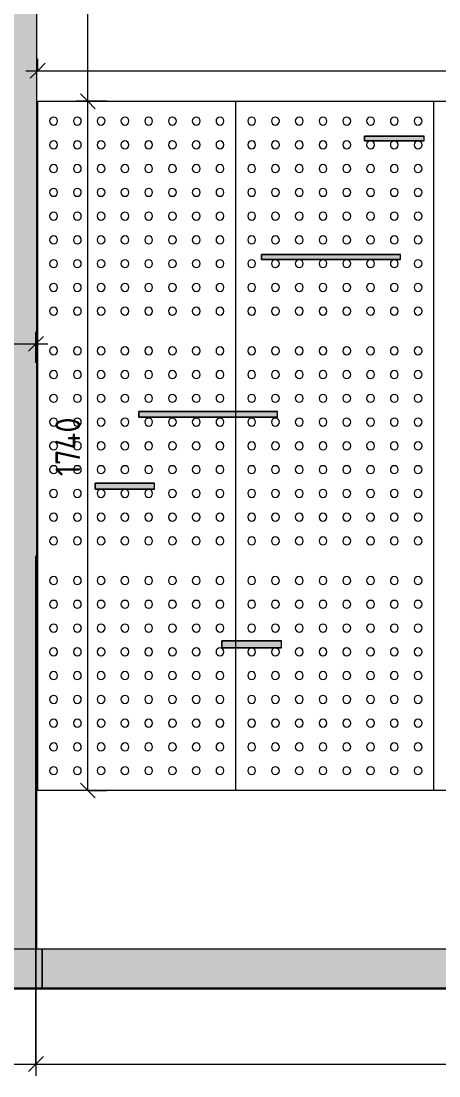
# Model space of a CAD drawing. Header units: millimetres. Extents: x 855 to 84199, y -1987 to 21700.
# Drawn here: x 44687 to 45741, y -221 to 2442 of the extents above; entities that cross this region are included whole.
import ezdxf

# ---------------------------------------------------------------- set-up
doc = ezdxf.new("R2010")
doc.units = ezdxf.units.MM
for name, color, linetype, lineweight in [('A-ANNO-DIMS', 7, 'Continuous', 9), ('A-ANNO-DIMS-25', 7, 'Continuous', 9), ('A-FLOR', 7, 'Continuous', 9), ('A-GENM', 7, 'Continuous', 9), ('A-WALL-PATT', 7, 'Continuous', 9), ('I-WALL', 7, 'Continuous', 9)]:
    doc.layers.add(name, color=color, linetype=linetype, lineweight=lineweight)
for name, color, linetype, lineweight, true_color in [('A-FLOR-FNSH-2', 7, 'Continuous', 30, 0x3c3c3c), ('I-FURN-7', 7, 'Continuous', 9, 0xc0c0c0), ('I-FURN-8', 7, 'Continuous', 9, 0xacacac)]:
    doc.layers.add(name, color=color, linetype=linetype, lineweight=lineweight, true_color=true_color)
doc.layers.add('I-FURN-3', color=7, linetype='Continuous', lineweight=9, true_color=0x7f7f7f, transparency=0.7)
doc.styles.add('ISOCPEUR_2', font='isocpeur.ttf', dxfattribs={"width": 0.9, "height": 62.5})
doc.dimstyles.new('ISO-2_5_0_9К_БОЛЬШОЙ_1', dxfattribs={"dimscale": 304.8, "dimtxt": 62.248823, "dimasz": 0.123031, "dimexe": 0.098425, "dimexo": 0.246063, "dimgap": 0, "dimtad": 1, "dimdec": 0, "dimrnd": 10, "dimzin": 0, "dimdsep": 46, "dimtxsty": 'ISOCPEUR_2', "dimblk1": 'OBLIQUE', "dimblk2": 'OBLIQUE', "dimsah": 1, "dimcen": 0.09, "dimdle": 0.098425, "dimazin": 0, "dimtfac": 1, "dimtdec": 4, "dimtix": 1, "dimtmove": 0, "dimatfit": 3, "dimfxl": 1, "dimtvp": 1, "dimtolj": 1, "dimtzin": 0, "dimarcsym": 2})
doc.dimstyles.new('ISO-2_5_0_9К_БОЛЬШОЙ_3', dxfattribs={"dimscale": 304.8, "dimtxt": 62.248823, "dimasz": 0.123031, "dimexe": 0.098425, "dimexo": 0.246063, "dimgap": 0, "dimtad": 1, "dimdec": 0, "dimrnd": 10, "dimzin": 0, "dimdsep": 46, "dimtxsty": 'ISOCPEUR_2', "dimblk1": 'OBLIQUE', "dimblk2": 'OBLIQUE', "dimsah": 1, "dimcen": 0.09, "dimdle": 0.098425, "dimazin": 0, "dimtfac": 1, "dimtdec": 4, "dimtix": 1, "dimtmove": 2, "dimatfit": 3, "dimfxl": 1, "dimtvp": 1, "dimtolj": 1, "dimtzin": 0, "dimarcsym": 2})

# ---------------------------------------------------------------- blocks, each defined once
blk = doc.blocks.new('Плинтус - Плинтус керамогранит бежевый-32865434-Развертка 1_60-2')
at = {"layer": 'A-GENM'}
blk.add_hatch(color=256, dxfattribs=at).paths.add_polyline_path([(17766, 0), (17766, 100), (16175, 100), (16175, 0), (17750, 0)])
for p, q in [((16175, 100), (17766, 100)), ((16175, 0), (16175, 100)), ((17766, 0), (17766, 100))]:
    blk.add_line(p, q, dxfattribs=at)
blk = doc.blocks.new('Плинтус - Плинтус керамогранит бежевый-32865435-Развертка 1_60-2')
at = {"layer": 'A-GENM'}
blk.add_hatch(color=256, dxfattribs=at).paths.add_polyline_path([(20739, 0), (20739, 100), (17766, 100), (17766, 0), (20734, 0)])
blk.add_line((17766, 100), (20734, 100), dxfattribs=at)
blk = doc.blocks.new('Плинтус - Плинтус керамогранит бежевый-32865436-Развертка 1_60-2')
at = {"layer": 'A-GENM'}
blk.add_line((17766, 100), (17766, 0), dxfattribs=at)
blk = doc.blocks.new('Бизиборд лего - бизиборд 1_21б-32328682-Развертка 1_60-2')
at = {"layer": 'I-FURN-3'}
h = blk.add_hatch(color=256, dxfattribs=at)
h.paths.add_polyline_path([(18277.5, 860.2), (18369.5, 860.2), (18369.5, 877.8), (18254.5, 877.8), (18254.5, 860.2), (18274.9, 860.2)])
h.paths.add_polyline_path([(18278.3, 1442.2), (18359.5, 1442.2), (18359.5, 1456.7), (18254.5, 1456.7), (18254.5, 1442.2)])
h.paths.add_polyline_path([(18595.6, 1840.3), (18669.9, 1840.3), (18669.9, 1852.8), (18319.5, 1852.8), (18319.5, 1840.3), (18594.5, 1840.3)])
h.paths.add_polyline_path([(18647.4, 2140), (18729.5, 2140), (18729.5, 2152.2), (18579.5, 2152.2), (18579.5, 2140), (18644.5, 2140)])
h = blk.add_hatch(color=256, dxfattribs=at)
h.paths.add_polyline_path([(18221.7, 860.2), (18254.5, 860.2), (18254.5, 877.8), (18219.5, 877.8), (18219.6, 860.2), (18221.6, 860.2)])
h.paths.add_polyline_path([(17984.9, 1260.4), (18049.5, 1260.4), (18049.5, 1275.9), (17899.5, 1275.9), (17899.5, 1260.4), (17981.6, 1260.4)])
h.paths.add_polyline_path([(18034.4, 1442.2), (18254.5, 1442.2), (18254.5, 1456.7), (18009.5, 1456.7), (18009.5, 1442.2), (18031.9, 1442.2)])
at = {"layer": 'I-FURN-7'}
for p, q in [((17754.5, 2240), (18254.5, 2240)), ((17754.5, 500), (17754.5, 2240)), ((18254.5, 1456.7), (18254.5, 2240)), ((18254.5, 2240), (18754.5, 2240)), ((18254.5, 1456.7), (18254.5, 2240)), ((18754.5, 500), (18754.5, 2240)), ((18754.5, 2240), (19254.5, 2240)), ((18754.5, 500), (18754.5, 2240)), ((18579.5, 2152.2), (18729.5, 2152.2)), ((18579.5, 2140), (18579.5, 2152.2)), ((18729.5, 2140), (18579.5, 2140)), ((18729.5, 2140), (18729.5, 2152.2)), ((18319.5, 1852.8), (18669.9, 1852.8)), ((18319.5, 1840.3), (18319.5, 1852.8)), ((18669.9, 1840.3), (18319.5, 1840.3)), ((18669.9, 1840.3), (18669.9, 1852.8)), ((18009.5, 1456.7), (18359.5, 1456.7)), ((18009.5, 1442.2), (18009.5, 1456.7)), ((18359.5, 1442.2), (18009.5, 1442.2)), ((18254.5, 877.8), (18254.5, 1442.2)), ((18254.5, 877.8), (18254.5, 1442.2)), ((18359.5, 1442.2), (18359.5, 1456.7)), ((17899.5, 1275.9), (18049.5, 1275.9)), ((17899.5, 1260.4), (17899.5, 1275.9)), ((18049.5, 1260.4), (17899.5, 1260.4)), ((18049.5, 1260.4), (18049.5, 1275.9)), ((18219.5, 877.8), (18369.5, 877.8)), ((18219.5, 860.2), (18219.5, 877.8)), ((18369.5, 860.2), (18219.5, 860.2)), ((18254.5, 500), (18254.5, 860.2)), ((18254.5, 500), (18254.5, 860.2)), ((18369.5, 860.2), (18369.5, 877.8)), ((18254.5, 500), (17754.5, 500)), ((18754.5, 500), (18254.5, 500)), ((19254.5, 500), (18754.5, 500))]:
    blk.add_line(p, q, dxfattribs=at)
for centre, start, end in [((17794.5, 2190), 0, 180), ((17794.5, 2190), 180, 0), ((17854.5, 2190), 0, 180), ((17854.5, 2190), 180, 0), ((17914.5, 2190), 0, 180), ((17914.5, 2190), 180, 0), ((17974.5, 2190), 0, 180), ((17974.5, 2190), 180, 0), ((18034.5, 2190), 0, 180), ((18034.5, 2190), 180, 0), ((18094.5, 2190), 0, 180), ((18094.5, 2190), 180, 0), ((18154.5, 2190), 0, 180), ((18154.5, 2190), 180, 0), ((18214.5, 2190), 0, 180), ((18214.5, 2190), 180, 0), ((18294.5, 2190), 0, 180), ((18294.5, 2190), 180, 0), ((18354.5, 2190), 0, 180), ((18354.5, 2190), 180, 0), ((18414.5, 2190), 0, 180), ((18414.5, 2190), 180, 0), ((18474.5, 2190), 0, 180), ((18474.5, 2190), 180, 0), ((18534.5, 2190), 0, 180), ((18534.5, 2190), 180, 0), ((18594.5, 2190), 0, 180), ((18594.5, 2190), 180, 0), ((18654.5, 2190), 0, 180), ((18654.5, 2190), 180, 0), ((18714.5, 2190), 0, 180), ((18714.5, 2190), 180, 0), ((17794.5, 2130), 0, 180), ((17854.5, 2130), 0, 180), ((17914.5, 2130), 0, 180), ((17974.5, 2130), 0, 180), ((18034.5, 2130), 0, 180), ((18094.5, 2130), 0, 180), ((18154.5, 2130), 0, 180), ((18214.5, 2130), 0, 180), ((18294.5, 2130), 0, 180), ((18354.5, 2130), 0, 180), ((18414.5, 2130), 0, 180), ((18474.5, 2130), 0, 180), ((18534.5, 2130), 0, 180), ((18594.5, 2130), 0, 180), ((18654.5, 2130), 0, 180), ((18714.5, 2130), 0, 180), ((17794.5, 2130), 180, 0), ((17854.5, 2130), 180, 0), ((17914.5, 2130), 180, 0), ((17974.5, 2130), 180, 0), ((18034.5, 2130), 180, 0), ((18094.5, 2130), 180, 0), ((18154.5, 2130), 180, 0), ((18214.5, 2130), 180, 0), ((18294.5, 2130), 180, 0), ((18354.5, 2130), 180, 0), ((18414.5, 2130), 180, 0), ((18474.5, 2130), 180, 0), ((18534.5, 2130), 180, 0), ((18594.5, 2130), 180, 0), ((18654.5, 2130), 180, 0), ((18714.5, 2130), 180, 0), ((17794.5, 2070), 0, 180), ((17854.5, 2070), 0, 180), ((17914.5, 2070), 0, 180), ((17974.5, 2070), 0, 180), ((18034.5, 2070), 0, 180), ((18094.5, 2070), 0, 180), ((18154.5, 2070), 0, 180), ((18214.5, 2070), 0, 180), ((18294.5, 2070), 0, 180), ((18354.5, 2070), 0, 180), ((18414.5, 2070), 0, 180), ((18474.5, 2070), 0, 180), ((18534.5, 2070), 0, 180), ((18594.5, 2070), 0, 180), ((18654.5, 2070), 0, 180), ((18714.5, 2070), 0, 180), ((17794.5, 2070), 180, 0), ((17854.5, 2070), 180, 0), ((17914.5, 2070), 180, 0), ((17974.5, 2070), 180, 0), ((18034.5, 2070), 180, 0), ((18094.5, 2070), 180, 0), ((18154.5, 2070), 180, 0), ((18214.5, 2070), 180, 0), ((18294.5, 2070), 180, 0), ((18354.5, 2070), 180, 0), ((18414.5, 2070), 180, 0), ((18474.5, 2070), 180, 0), ((18534.5, 2070), 180, 0), ((18594.5, 2070), 180, 0), ((18654.5, 2070), 180, 0), ((18714.5, 2070), 180, 0), ((17794.5, 2010), 0, 180), ((17794.5, 2010), 180, 0), ((17854.5, 2010), 0, 180), ((17854.5, 2010), 180, 0), ((17914.5, 2010), 0, 180), ((17914.5, 2010), 180, 0), ((17974.5, 2010), 0, 180), ((17974.5, 2010), 180, 0), ((18034.5, 2010), 0, 180), ((18034.5, 2010), 180, 0), ((18094.5, 2010), 0, 180), ((18094.5, 2010), 180, 0), ((18154.5, 2010), 0, 180), ((18154.5, 2010), 180, 0), ((18214.5, 2010), 0, 180), ((18214.5, 2010), 180, 0), ((18294.5, 2010), 0, 180), ((18294.5, 2010), 180, 0), ((18354.5, 2010), 0, 180), ((18354.5, 2010), 180, 0), ((18414.5, 2010), 0, 180), ((18414.5, 2010), 180, 0), ((18474.5, 2010), 0, 180), ((18474.5, 2010), 180, 0), ((18534.5, 2010), 0, 180), ((18534.5, 2010), 180, 0), ((18594.5, 2010), 0, 180), ((18594.5, 2010), 180, 0), ((18654.5, 2010), 0, 180), ((18654.5, 2010), 180, 0), ((18714.5, 2010), 0, 180), ((18714.5, 2010), 180, 0), ((17794.5, 1950), 0, 180), ((17794.5, 1950), 180, 0), ((17854.5, 1950), 0, 180), ((17854.5, 1950), 180, 0), ((17914.5, 1950), 0, 180), ((17914.5, 1950), 180, 0), ((17974.5, 1950), 0, 180), ((17974.5, 1950), 180, 0), ((18034.5, 1950), 0, 180), ((18034.5, 1950), 180, 0), ((18094.5, 1950), 0, 180), ((18094.5, 1950), 180, 0), ((18154.5, 1950), 0, 180), ((18154.5, 1950), 180, 0), ((18214.5, 1950), 0, 180), ((18214.5, 1950), 180, 0), ((18294.5, 1950), 0, 180), ((18294.5, 1950), 180, 0), ((18354.5, 1950), 0, 180), ((18354.5, 1950), 180, 0), ((18414.5, 1950), 0, 180), ((18414.5, 1950), 180, 0), ((18474.5, 1950), 0, 180), ((18474.5, 1950), 180, 0), ((18534.5, 1950), 0, 180), ((18534.5, 1950), 180, 0), ((18594.5, 1950), 0, 180), ((18594.5, 1950), 180, 0), ((18654.5, 1950), 0, 180), ((18654.5, 1950), 180, 0), ((18714.5, 1950), 0, 180), ((18714.5, 1950), 180, 0), ((17794.5, 1890), 0, 180), ((17854.5, 1890), 0, 180), ((17914.5, 1890), 0, 180), ((17974.5, 1890), 0, 180), ((18034.5, 1890), 0, 180), ((18094.5, 1890), 0, 180), ((18154.5, 1890), 0, 180), ((18214.5, 1890), 0, 180), ((18294.5, 1890), 0, 180), ((18354.5, 1890), 0, 180), ((18414.5, 1890), 0, 180), ((18474.5, 1890), 0, 180), ((18534.5, 1890), 0, 180), ((18594.5, 1890), 0, 180), ((18654.5, 1890), 0, 180), ((18714.5, 1890), 0, 180), ((17794.5, 1890), 180, 0), ((17854.5, 1890), 180, 0), ((17914.5, 1890), 180, 0), ((17974.5, 1890), 180, 0), ((18034.5, 1890), 180, 0), ((18094.5, 1890), 180, 0), ((18154.5, 1890), 180, 0), ((18214.5, 1890), 180, 0), ((18294.5, 1890), 180, 0), ((18354.5, 1890), 180, 0), ((18414.5, 1890), 180, 0), ((18474.5, 1890), 180, 0), ((18534.5, 1890), 180, 0), ((18594.5, 1890), 180, 0), ((18654.5, 1890), 180, 0), ((18714.5, 1890), 180, 0), ((17794.5, 1830), 0, 180), ((17854.5, 1830), 0, 180), ((17914.5, 1830), 0, 180), ((17974.5, 1830), 0, 180), ((18034.5, 1830), 0, 180), ((18094.5, 1830), 0, 180), ((18154.5, 1830), 0, 180), ((18214.5, 1830), 0, 180), ((18294.5, 1830), 0, 180), ((18354.5, 1830), 0, 180), ((18414.5, 1830), 0, 180), ((18474.5, 1830), 0, 180), ((18534.5, 1830), 0, 180), ((18594.5, 1830), 0, 180), ((18654.5, 1830), 0, 180), ((18714.5, 1830), 0, 180), ((17794.5, 1830), 180, 0), ((17854.5, 1830), 180, 0), ((17914.5, 1830), 180, 0), ((17974.5, 1830), 180, 0), ((18034.5, 1830), 180, 0), ((18094.5, 1830), 180, 0), ((18154.5, 1830), 180, 0), ((18214.5, 1830), 180, 0), ((18294.5, 1830), 180, 0), ((18354.5, 1830), 180, 0), ((18414.5, 1830), 180, 0), ((18474.5, 1830), 180, 0), ((18534.5, 1830), 180, 0), ((18594.5, 1830), 180, 0), ((18654.5, 1830), 180, 0), ((18714.5, 1830), 180, 0), ((17794.5, 1770), 0, 180), ((17794.5, 1770), 180, 0), ((17854.5, 1770), 0, 180), ((17854.5, 1770), 180, 0), ((17914.5, 1770), 0, 180), ((17914.5, 1770), 180, 0), ((17974.5, 1770), 0, 180), ((17974.5, 1770), 180, 0), ((18034.5, 1770), 0, 180), ((18034.5, 1770), 180, 0), ((18094.5, 1770), 0, 180), ((18094.5, 1770), 180, 0), ((18154.5, 1770), 0, 180), ((18154.5, 1770), 180, 0), ((18214.5, 1770), 0, 180), ((18214.5, 1770), 180, 0), ((18294.5, 1770), 0, 180), ((18294.5, 1770), 180, 0), ((18354.5, 1770), 0, 180), ((18354.5, 1770), 180, 0), ((18414.5, 1770), 0, 180), ((18414.5, 1770), 180, 0), ((18474.5, 1770), 0, 180), ((18474.5, 1770), 180, 0), ((18534.5, 1770), 0, 180), ((18534.5, 1770), 180, 0), ((18594.5, 1770), 0, 180), ((18594.5, 1770), 180, 0), ((18654.5, 1770), 0, 180), ((18654.5, 1770), 180, 0), ((18714.5, 1770), 0, 180), ((18714.5, 1770), 180, 0), ((17794.5, 1710), 0, 180), ((17794.5, 1710), 180, 0), ((17854.5, 1710), 0, 180), ((17854.5, 1710), 180, 0), ((17914.5, 1710), 0, 180), ((17914.5, 1710), 180, 0), ((17974.5, 1710), 0, 180), ((17974.5, 1710), 180, 0), ((18034.5, 1710), 0, 180), ((18034.5, 1710), 180, 0), ((18094.5, 1710), 0, 180), ((18094.5, 1710), 180, 0), ((18154.5, 1710), 0, 180), ((18154.5, 1710), 180, 0), ((18214.5, 1710), 0, 180), ((18214.5, 1710), 180, 0), ((18294.5, 1710), 0, 180), ((18294.5, 1710), 180, 0), ((18354.5, 1710), 0, 180), ((18354.5, 1710), 180, 0), ((18414.5, 1710), 0, 180), ((18414.5, 1710), 180, 0), ((18474.5, 1710), 0, 180), ((18474.5, 1710), 180, 0), ((18534.5, 1710), 0, 180), ((18534.5, 1710), 180, 0), ((18594.5, 1710), 0, 180), ((18594.5, 1710), 180, 0), ((18654.5, 1710), 0, 180), ((18654.5, 1710), 180, 0), ((18714.5, 1710), 0, 180), ((18714.5, 1710), 180, 0), ((17794.5, 1610), 0, 180), ((17794.5, 1610), 180, 0), ((17854.5, 1610), 0, 180), ((17854.5, 1610), 180, 0), ((17914.5, 1610), 0, 180), ((17914.5, 1610), 180, 0), ((17974.5, 1610), 0, 180), ((17974.5, 1610), 180, 0), ((18034.5, 1610), 0, 180), ((18034.5, 1610), 180, 0), ((18094.5, 1610), 0, 180), ((18094.5, 1610), 180, 0), ((18154.5, 1610), 0, 180), ((18154.5, 1610), 180, 0), ((18214.5, 1610), 0, 180), ((18214.5, 1610), 180, 0), ((18294.5, 1610), 0, 180), ((18294.5, 1610), 180, 0), ((18354.5, 1610), 0, 180), ((18354.5, 1610), 180, 0), ((18414.5, 1610), 0, 180), ((18414.5, 1610), 180, 0), ((18474.5, 1610), 0, 180), ((18474.5, 1610), 180, 0), ((18534.5, 1610), 0, 180), ((18534.5, 1610), 180, 0), ((18594.5, 1610), 0, 180), ((18594.5, 1610), 180, 0), ((18654.5, 1610), 0, 180), ((18654.5, 1610), 180, 0), ((18714.5, 1610), 0, 180), ((18714.5, 1610), 180, 0), ((17794.5, 1550), 0, 180), ((17794.5, 1550), 180, 0), ((17854.5, 1550), 0, 180), ((17854.5, 1550), 180, 0), ((17914.5, 1550), 0, 180), ((17914.5, 1550), 180, 0), ((17974.5, 1550), 0, 180), ((17974.5, 1550), 180, 0), ((18034.5, 1550), 0, 180), ((18034.5, 1550), 180, 0), ((18094.5, 1550), 0, 180), ((18094.5, 1550), 180, 0), ((18154.5, 1550), 0, 180), ((18154.5, 1550), 180, 0), ((18214.5, 1550), 0, 180), ((18214.5, 1550), 180, 0), ((18294.5, 1550), 0, 180), ((18294.5, 1550), 180, 0), ((18354.5, 1550), 0, 180), ((18354.5, 1550), 180, 0), ((18414.5, 1550), 0, 180), ((18414.5, 1550), 180, 0), ((18474.5, 1550), 0, 180), ((18474.5, 1550), 180, 0), ((18534.5, 1550), 0, 180), ((18534.5, 1550), 180, 0), ((18594.5, 1550), 0, 180), ((18594.5, 1550), 180, 0), ((18654.5, 1550), 0, 180), ((18654.5, 1550), 180, 0), ((18714.5, 1550), 0, 180), ((18714.5, 1550), 180, 0), ((17794.5, 1490), 0, 180), ((17854.5, 1490), 0, 180), ((17914.5, 1490), 0, 180), ((17974.5, 1490), 0, 180), ((18034.5, 1490), 0, 180), ((18094.5, 1490), 0, 180), ((18154.5, 1490), 0, 180), ((18214.5, 1490), 0, 180), ((18294.5, 1490), 0, 180), ((18354.5, 1490), 0, 180), ((18414.5, 1490), 0, 180), ((18474.5, 1490), 0, 180), ((18534.5, 1490), 0, 180), ((18594.5, 1490), 0, 180), ((18654.5, 1490), 0, 180), ((18714.5, 1490), 0, 180), ((17794.5, 1490), 180, 0), ((17854.5, 1490), 180, 0), ((17914.5, 1490), 180, 0), ((17974.5, 1490), 180, 0), ((18034.5, 1490), 180, 0), ((18094.5, 1490), 180, 0), ((18154.5, 1490), 180, 0), ((18214.5, 1490), 180, 0), ((18294.5, 1490), 180, 0), ((18354.5, 1490), 180, 0), ((18414.5, 1490), 180, 0), ((18474.5, 1490), 180, 0), ((18534.5, 1490), 180, 0), ((18594.5, 1490), 180, 0), ((18654.5, 1490), 180, 0), ((18714.5, 1490), 180, 0), ((17794.5, 1430), 0, 180), ((17854.5, 1430), 0, 180), ((17914.5, 1430), 0, 180), ((17974.5, 1430), 0, 180), ((18034.5, 1430), 0, 180), ((18094.5, 1430), 0, 180), ((18154.5, 1430), 0, 180), ((18214.5, 1430), 0, 180), ((18294.5, 1430), 0, 180), ((18354.5, 1430), 0, 180), ((18414.5, 1430), 0, 180), ((18474.5, 1430), 0, 180), ((18534.5, 1430), 0, 180), ((18594.5, 1430), 0, 180), ((18654.5, 1430), 0, 180), ((18714.5, 1430), 0, 180), ((17794.5, 1430), 180, 0), ((17854.5, 1430), 180, 0), ((17914.5, 1430), 180, 0), ((17974.5, 1430), 180, 0), ((18034.5, 1430), 180, 0), ((18094.5, 1430), 180, 0), ((18154.5, 1430), 180, 0), ((18214.5, 1430), 180, 0), ((18294.5, 1430), 180, 0), ((18354.5, 1430), 180, 0), ((18414.5, 1430), 180, 0), ((18474.5, 1430), 180, 0), ((18534.5, 1430), 180, 0), ((18594.5, 1430), 180, 0), ((18654.5, 1430), 180, 0), ((18714.5, 1430), 180, 0), ((17794.5, 1370), 0, 180), ((17794.5, 1370), 180, 0), ((17854.5, 1370), 0, 180), ((17854.5, 1370), 180, 0), ((17914.5, 1370), 0, 180), ((17914.5, 1370), 180, 0), ((17974.5, 1370), 0, 180), ((17974.5, 1370), 180, 0), ((18034.5, 1370), 0, 180), ((18034.5, 1370), 180, 0), ((18094.5, 1370), 0, 180), ((18094.5, 1370), 180, 0), ((18154.5, 1370), 0, 180), ((18154.5, 1370), 180, 0), ((18214.5, 1370), 0, 180), ((18214.5, 1370), 180, 0), ((18294.5, 1370), 0, 180), ((18294.5, 1370), 180, 0), ((18354.5, 1370), 0, 180), ((18354.5, 1370), 180, 0), ((18414.5, 1370), 0, 180), ((18414.5, 1370), 180, 0), ((18474.5, 1370), 0, 180), ((18474.5, 1370), 180, 0), ((18534.5, 1370), 0, 180), ((18534.5, 1370), 180, 0), ((18594.5, 1370), 0, 180), ((18594.5, 1370), 180, 0), ((18654.5, 1370), 0, 180), ((18654.5, 1370), 180, 0), ((18714.5, 1370), 0, 180), ((18714.5, 1370), 180, 0), ((17794.5, 1310), 0, 180), ((17794.5, 1310), 180, 0), ((17854.5, 1310), 0, 180), ((17854.5, 1310), 180, 0), ((17914.5, 1310), 0, 180), ((17914.5, 1310), 180, 0), ((17974.5, 1310), 0, 180), ((17974.5, 1310), 180, 0), ((18034.5, 1310), 0, 180), ((18034.5, 1310), 180, 0), ((18094.5, 1310), 0, 180), ((18094.5, 1310), 180, 0), ((18154.5, 1310), 0, 180), ((18154.5, 1310), 180, 0), ((18214.5, 1310), 0, 180), ((18214.5, 1310), 180, 0), ((18294.5, 1310), 0, 180), ((18294.5, 1310), 180, 0), ((18354.5, 1310), 0, 180), ((18354.5, 1310), 180, 0), ((18414.5, 1310), 0, 180), ((18414.5, 1310), 180, 0), ((18474.5, 1310), 0, 180), ((18474.5, 1310), 180, 0), ((18534.5, 1310), 0, 180), ((18534.5, 1310), 180, 0), ((18594.5, 1310), 0, 180), ((18594.5, 1310), 180, 0), ((18654.5, 1310), 0, 180), ((18654.5, 1310), 180, 0), ((18714.5, 1310), 0, 180), ((18714.5, 1310), 180, 0), ((17794.5, 1250), 0, 180), ((17854.5, 1250), 0, 180), ((17914.5, 1250), 0, 180), ((17974.5, 1250), 0, 180), ((18034.5, 1250), 0, 180), ((18094.5, 1250), 0, 180), ((18154.5, 1250), 0, 180), ((18214.5, 1250), 0, 180), ((18294.5, 1250), 0, 180), ((18354.5, 1250), 0, 180), ((18414.5, 1250), 0, 180), ((18474.5, 1250), 0, 180), ((18534.5, 1250), 0, 180), ((18594.5, 1250), 0, 180), ((18654.5, 1250), 0, 180), ((18714.5, 1250), 0, 180), ((17794.5, 1250), 180, 0), ((17854.5, 1250), 180, 0), ((17914.5, 1250), 180, 0), ((17974.5, 1250), 180, 0), ((18034.5, 1250), 180, 0), ((18094.5, 1250), 180, 0), ((18154.5, 1250), 180, 0), ((18214.5, 1250), 180, 0), ((18294.5, 1250), 180, 0), ((18354.5, 1250), 180, 0), ((18414.5, 1250), 180, 0), ((18474.5, 1250), 180, 0), ((18534.5, 1250), 180, 0), ((18594.5, 1250), 180, 0), ((18654.5, 1250), 180, 0), ((18714.5, 1250), 180, 0), ((17794.5, 1190), 0, 180), ((17854.5, 1190), 0, 180), ((17914.5, 1190), 0, 180), ((17974.5, 1190), 0, 180), ((18034.5, 1190), 0, 180), ((18094.5, 1190), 0, 180), ((18154.5, 1190), 0, 180), ((18214.5, 1190), 0, 180), ((18294.5, 1190), 0, 180), ((18354.5, 1190), 0, 180), ((18414.5, 1190), 0, 180), ((18474.5, 1190), 0, 180), ((18534.5, 1190), 0, 180), ((18594.5, 1190), 0, 180), ((18654.5, 1190), 0, 180), ((18714.5, 1190), 0, 180), ((17794.5, 1190), 180, 0), ((17854.5, 1190), 180, 0), ((17914.5, 1190), 180, 0), ((17974.5, 1190), 180, 0), ((18034.5, 1190), 180, 0), ((18094.5, 1190), 180, 0), ((18154.5, 1190), 180, 0), ((18214.5, 1190), 180, 0), ((18294.5, 1190), 180, 0), ((18354.5, 1190), 180, 0), ((18414.5, 1190), 180, 0), ((18474.5, 1190), 180, 0), ((18534.5, 1190), 180, 0), ((18594.5, 1190), 180, 0), ((18654.5, 1190), 180, 0), ((18714.5, 1190), 180, 0), ((17794.5, 1130), 0, 180), ((17794.5, 1130), 180, 0), ((17854.5, 1130), 0, 180), ((17854.5, 1130), 180, 0), ((17914.5, 1130), 0, 180), ((17914.5, 1130), 180, 0), ((17974.5, 1130), 0, 180), ((17974.5, 1130), 180, 0), ((18034.5, 1130), 0, 180), ((18034.5, 1130), 180, 0), ((18094.5, 1130), 0, 180), ((18094.5, 1130), 180, 0), ((18154.5, 1130), 0, 180), ((18154.5, 1130), 180, 0), ((18214.5, 1130), 0, 180), ((18214.5, 1130), 180, 0), ((18294.5, 1130), 0, 180), ((18294.5, 1130), 180, 0), ((18354.5, 1130), 0, 180), ((18354.5, 1130), 180, 0), ((18414.5, 1130), 0, 180), ((18414.5, 1130), 180, 0), ((18474.5, 1130), 0, 180), ((18474.5, 1130), 180, 0), ((18534.5, 1130), 0, 180), ((18534.5, 1130), 180, 0), ((18594.5, 1130), 0, 180), ((18594.5, 1130), 180, 0), ((18654.5, 1130), 0, 180), ((18654.5, 1130), 180, 0), ((18714.5, 1130), 0, 180), ((18714.5, 1130), 180, 0), ((17794.5, 1030), 0, 180), ((17854.5, 1030), 0, 180), ((17914.5, 1030), 0, 180), ((17974.5, 1030), 0, 180), ((18034.5, 1030), 0, 180), ((18094.5, 1030), 0, 180), ((18154.5, 1030), 0, 180), ((18214.5, 1030), 0, 180), ((18294.5, 1030), 0, 180), ((18354.5, 1030), 0, 180), ((18414.5, 1030), 0, 180), ((18474.5, 1030), 0, 180), ((18534.5, 1030), 0, 180), ((18594.5, 1030), 0, 180), ((18654.5, 1030), 0, 180), ((18714.5, 1030), 0, 180), ((17794.5, 1030), 180, 0), ((17854.5, 1030), 180, 0), ((17914.5, 1030), 180, 0), ((17974.5, 1030), 180, 0), ((18034.5, 1030), 180, 0), ((18094.5, 1030), 180, 0), ((18154.5, 1030), 180, 0), ((18214.5, 1030), 180, 0), ((18294.5, 1030), 180, 0), ((18354.5, 1030), 180, 0), ((18414.5, 1030), 180, 0), ((18474.5, 1030), 180, 0), ((18534.5, 1030), 180, 0), ((18594.5, 1030), 180, 0), ((18654.5, 1030), 180, 0), ((18714.5, 1030), 180, 0), ((17794.5, 970), 0, 180), ((17794.5, 970), 180, 0), ((17854.5, 970), 0, 180), ((17854.5, 970), 180, 0), ((17914.5, 970), 0, 180), ((17914.5, 970), 180, 0), ((17974.5, 970), 0, 180), ((17974.5, 970), 180, 0), ((18034.5, 970), 0, 180), ((18034.5, 970), 180, 0), ((18094.5, 970), 0, 180), ((18094.5, 970), 180, 0), ((18154.5, 970), 0, 180), ((18154.5, 970), 180, 0), ((18214.5, 970), 0, 180), ((18214.5, 970), 180, 0), ((18294.5, 970), 0, 180), ((18294.5, 970), 180, 0), ((18354.5, 970), 0, 180), ((18354.5, 970), 180, 0), ((18414.5, 970), 0, 180), ((18414.5, 970), 180, 0), ((18474.5, 970), 0, 180), ((18474.5, 970), 180, 0), ((18534.5, 970), 0, 180), ((18534.5, 970), 180, 0), ((18594.5, 970), 0, 180), ((18594.5, 970), 180, 0), ((18654.5, 970), 0, 180), ((18654.5, 970), 180, 0), ((18714.5, 970), 0, 180), ((18714.5, 970), 180, 0), ((17794.5, 910), 0, 180), ((17794.5, 910), 180, 0), ((17854.5, 910), 0, 180), ((17854.5, 910), 180, 0), ((17914.5, 910), 0, 180), ((17914.5, 910), 180, 0), ((17974.5, 910), 0, 180), ((17974.5, 910), 180, 0), ((18034.5, 910), 0, 180), ((18034.5, 910), 180, 0), ((18094.5, 910), 0, 180), ((18094.5, 910), 180, 0), ((18154.5, 910), 0, 180), ((18154.5, 910), 180, 0), ((18214.5, 910), 0, 180), ((18214.5, 910), 180, 0), ((18294.5, 910), 0, 180), ((18294.5, 910), 180, 0), ((18354.5, 910), 0, 180), ((18354.5, 910), 180, 0), ((18414.5, 910), 360, 180), ((18414.5, 910), 180, 360), ((18474.5, 910), 360, 180), ((18474.5, 910), 180, 0), ((18534.5, 910), 360, 180), ((18534.5, 910), 180, 360), ((18594.5, 910), 360, 180), ((18594.5, 910), 180, 360), ((18654.5, 910), 0, 180), ((18654.5, 910), 180, 0), ((18714.5, 910), 360, 180), ((18714.5, 910), 180, 360), ((17794.5, 850), 0, 180), ((17854.5, 850), 0, 180), ((17914.5, 850), 0, 180), ((17974.5, 850), 0, 180), ((18034.5, 850), 0, 180), ((18094.5, 850), 0, 180), ((18154.5, 850), 0, 180), ((18214.5, 850), 0, 180), ((18294.5, 850), 360, 180), ((18354.5, 850), 0, 180), ((18414.5, 850), 360, 180), ((18474.5, 850), 0, 180), ((18534.5, 850), 0, 180), ((18594.5, 850), 360, 180), ((18654.5, 850), 0, 180), ((18714.5, 850), 0, 180), ((17794.5, 850), 180, 0), ((17854.5, 850), 180, 0), ((17914.5, 850), 180, 0), ((17974.5, 850), 180, 0), ((18034.5, 850), 180, 0), ((18094.5, 850), 180, 0), ((18154.5, 850), 180, 0), ((18214.5, 850), 180, 0), ((18294.5, 850), 180, 360), ((18354.5, 850), 180, 0), ((18414.5, 850), 180, 360), ((18474.5, 850), 180, 0), ((18534.5, 850), 180, 0), ((18594.5, 850), 180, 360), ((18654.5, 850), 180, 0), ((18714.5, 850), 180, 0), ((17794.5, 790), 0, 180), ((17854.5, 790), 0, 180), ((17914.5, 790), 0, 180), ((17974.5, 790), 0, 180), ((18034.5, 790), 0, 180), ((18094.5, 790), 0, 180), ((18154.5, 790), 0, 180), ((18214.5, 790), 0, 180), ((18294.5, 790), 360, 180), ((18354.5, 790), 360, 180), ((18414.5, 790), 0, 180), ((18474.5, 790), 360, 180), ((18534.5, 790), 0, 180), ((18594.5, 790), 0, 180), ((18654.5, 790), 360, 180), ((18714.5, 790), 0, 180), ((17794.5, 790), 180, 0), ((17854.5, 790), 180, 0), ((17914.5, 790), 180, 0), ((17974.5, 790), 180, 0), ((18034.5, 790), 180, 0), ((18094.5, 790), 180, 0), ((18154.5, 790), 180, 0), ((18214.5, 790), 180, 0), ((18294.5, 790), 180, 360), ((18354.5, 790), 180, 360), ((18414.5, 790), 180, 0), ((18474.5, 790), 180, 360), ((18534.5, 790), 180, 0), ((18594.5, 790), 180, 0), ((18654.5, 790), 180, 360), ((18714.5, 790), 180, 0), ((17794.5, 730), 0, 180), ((17794.5, 730), 180, 0), ((17854.5, 730), 0, 180), ((17854.5, 730), 180, 0), ((17914.5, 730), 0, 180), ((17914.5, 730), 180, 0), ((17974.5, 730), 0, 180), ((17974.5, 730), 180, 0), ((18034.5, 730), 0, 180), ((18034.5, 730), 180, 0), ((18094.5, 730), 0, 180), ((18094.5, 730), 180, 0), ((18154.5, 730), 0, 180), ((18154.5, 730), 180, 0), ((18214.5, 730), 0, 180), ((18214.5, 730), 180, 0), ((18294.5, 730), 0, 180), ((18294.5, 730), 180, 0), ((18354.5, 730), 360, 180), ((18354.5, 730), 180, 360), ((18414.5, 730), 360, 180), ((18414.5, 730), 180, 360), ((18474.5, 730), 360, 180), ((18474.5, 730), 180, 360), ((18534.5, 730), 360, 180), ((18534.5, 730), 180, 360), ((18594.5, 730), 360, 180), ((18594.5, 730), 180, 360), ((18654.5, 730), 360, 180), ((18654.5, 730), 180, 360), ((18714.5, 730), 360, 180), ((18714.5, 730), 180, 360), ((17794.5, 670), 0, 180), ((17794.5, 670), 180, 0), ((17854.5, 670), 0, 180), ((17854.5, 670), 180, 0), ((17914.5, 670), 0, 180), ((17914.5, 670), 180, 0), ((17974.5, 670), 0, 180), ((17974.5, 670), 180, 0), ((18034.5, 670), 0, 180), ((18034.5, 670), 180, 0), ((18094.5, 670), 0, 180), ((18094.5, 670), 180, 0), ((18154.5, 670), 0, 180), ((18154.5, 670), 180, 0), ((18214.5, 670), 0, 180), ((18214.5, 670), 180, 0), ((18294.5, 670), 0, 180), ((18294.5, 670), 180, 0), ((18354.5, 670), 0, 180), ((18354.5, 670), 180, 0), ((18414.5, 670), 0, 180), ((18414.5, 670), 180, 0), ((18474.5, 670), 0, 180), ((18474.5, 670), 180, 0), ((18534.5, 670), 360, 180), ((18534.5, 670), 180, 360), ((18594.5, 670), 360, 180), ((18594.5, 670), 180, 360), ((18654.5, 670), 0, 180), ((18654.5, 670), 180, 0), ((18714.5, 670), 360, 180), ((18714.5, 670), 180, 360), ((17794.5, 610), 0, 180), ((17854.5, 610), 0, 180), ((17914.5, 610), 0, 180), ((17974.5, 610), 0, 180), ((18034.5, 610), 0, 180), ((18094.5, 610), 0, 180), ((18154.5, 610), 0, 180), ((18214.5, 610), 0, 180), ((18294.5, 610), 0, 180), ((18354.5, 610), 0, 180), ((18414.5, 610), 0, 180), ((18474.5, 610), 0, 180), ((18534.5, 610), 0, 180), ((18594.5, 610), 360, 180), ((18654.5, 610), 0, 180), ((18714.5, 610), 0, 180), ((17794.5, 610), 180, 0), ((17854.5, 610), 180, 0), ((17914.5, 610), 180, 0), ((17974.5, 610), 180, 0), ((18034.5, 610), 180, 0), ((18094.5, 610), 180, 0), ((18154.5, 610), 180, 0), ((18214.5, 610), 180, 0), ((18294.5, 610), 180, 0), ((18354.5, 610), 180, 0), ((18414.5, 610), 180, 0), ((18474.5, 610), 180, 0), ((18534.5, 610), 180, 0), ((18594.5, 610), 180, 360), ((18654.5, 610), 180, 0), ((18714.5, 610), 180, 0), ((17794.5, 550), 0, 180), ((17854.5, 550), 0, 180), ((17914.5, 550), 0, 180), ((17974.5, 550), 0, 180), ((18034.5, 550), 0, 180), ((18094.5, 550), 0, 180), ((18154.5, 550), 0, 180), ((18214.5, 550), 0, 180), ((18294.5, 550), 0, 180), ((18354.5, 550), 0, 180), ((18414.5, 550), 0, 180), ((18474.5, 550), 0, 180), ((18534.5, 550), 360, 180), ((18594.5, 550), 360, 180), ((18654.5, 550), 360, 180), ((18714.5, 550), 0, 180), ((17794.5, 550), 180, 0), ((17854.5, 550), 180, 0), ((17914.5, 550), 180, 0), ((17974.5, 550), 180, 0), ((18034.5, 550), 180, 0), ((18094.5, 550), 180, 0), ((18154.5, 550), 180, 0), ((18214.5, 550), 180, 0), ((18294.5, 550), 180, 0), ((18354.5, 550), 180, 0), ((18414.5, 550), 180, 0), ((18474.5, 550), 180, 0), ((18534.5, 550), 180, 0), ((18594.5, 550), 180, 0), ((18654.5, 550), 180, 0), ((18714.5, 550), 180, 0)]:
    blk.add_arc(centre, 10, start, end, dxfattribs=at)
at = {"layer": 'I-FURN-8'}
for p, q in [((18729.5, 2152.2), (18579.5, 2152.2)), ((18579.5, 2152.2), (18579.5, 2140)), ((18579.5, 2140), (18729.5, 2140)), ((18729.5, 2140), (18729.5, 2152.2)), ((18669.9, 1852.8), (18319.5, 1852.8)), ((18319.5, 1852.8), (18319.5, 1840.3)), ((18319.5, 1840.3), (18669.9, 1840.3)), ((18669.9, 1840.3), (18669.9, 1852.8)), ((18359.5, 1456.7), (18009.5, 1456.7)), ((18009.5, 1456.7), (18009.5, 1442.2)), ((18009.5, 1442.2), (18359.5, 1442.2)), ((18254.5, 1442.2), (18254.5, 1456.7)), ((18254.5, 1442.2), (18254.5, 1456.7)), ((18359.5, 1442.2), (18359.5, 1456.7)), ((18049.5, 1275.9), (17899.5, 1275.9)), ((17899.5, 1275.9), (17899.5, 1260.4)), ((17899.5, 1260.4), (18049.5, 1260.4)), ((18049.5, 1260.4), (18049.5, 1275.9)), ((18369.5, 877.8), (18219.5, 877.8)), ((18219.5, 877.8), (18219.5, 860.2)), ((18219.5, 860.2), (18369.5, 860.2)), ((18254.5, 860.2), (18254.5, 877.8)), ((18254.5, 860.2), (18254.5, 877.8)), ((18369.5, 860.2), (18369.5, 877.8))]:
    blk.add_line(p, q, dxfattribs=at)
blk = doc.blocks.new('DIMBLOCK41-Развертка 1_60-2')
at = {"layer": 'A-ANNO-DIMS-25'}
for p, q in [((44724.3, 1092.3), (44724.3, -220.6)), ((44724.3, -190.6), (44724.3, 1092.3)), ((43149.3, -75), (43149.3, -220.6)), ((43149.3, -190.6), (43149.3, -75.1)), ((43149.3, -190.6), (44724.3, -190.6))]:
    blk.add_line(p, q, dxfattribs=at)
at = {"layer": 'A-ANNO-DIMS-25', "lineweight": 20}
for p, q in [((43149.3, -190.6), (43168.1, -171.8)), ((44724.3, -190.6), (44743.1, -171.8)), ((43149.3, -190.6), (43130.6, -209.3)), ((44724.3, -190.6), (44705.6, -209.3))]:
    blk.add_line(p, q, dxfattribs=at)
at = {"layer": 'A-ANNO-DIMS-25', "color": 0, "insert": (43863.2, -108.9), "char_height": 62.5, "width": 176.691, "attachment_point": 1, "line_spacing_factor": 1.149209, "style": 'ISOCPEUR_2'}
blk.add_mtext('1580', dxfattribs=at)
blk = doc.blocks.new('_Oblique')
at = {"color": 0, "linetype": 'ByBlock', "lineweight": -2}
blk.add_line((-0.5, -0.5), (0.5, 0.5), dxfattribs=at)
blk = doc.blocks.new('DIMBLOCK42-Развертка 1_60-2')
at = {"layer": 'A-ANNO-DIMS-25'}
for p, q in [((44724.3, 1092.3), (44724.3, -220.6)), ((44724.3, -190.6), (44724.3, 1092.3)), ((47724.8, 825), (47724.8, -220.6)), ((47724.8, -190.6), (47724.8, 825)), ((44724.3, -190.6), (47754.8, -190.6))]:
    blk.add_line(p, q, dxfattribs=at)
at = {"layer": 'A-ANNO-DIMS-25', "lineweight": 20}
for p, q in [((44724.3, -190.6), (44743.1, -171.8)), ((47724.8, -190.6), (47743.6, -171.8)), ((44724.3, -190.6), (44705.6, -209.3)), ((47724.8, -190.6), (47706.1, -209.3))]:
    blk.add_line(p, q, dxfattribs=at)
at = {"layer": 'A-ANNO-DIMS-25', "color": 0, "insert": (46145.6, -108.9), "char_height": 62.5, "width": 189.619, "attachment_point": 1, "line_spacing_factor": 1.149209, "style": 'ISOCPEUR_2'}
blk.add_mtext('3000', dxfattribs=at)
blk = doc.blocks.new('DIMBLOCK45-Развертка 1_60-2')
at = {"layer": 'A-ANNO-DIMS-25'}
for p, q in [((44903.6, 2240), (44825.1, 2240)), ((44855.1, 500), (44855.1, 2240)), ((44855.1, 2240), (44903.6, 2240)), ((44903.6, 500), (44825.1, 500)), ((44855.1, 500), (44903.6, 500))]:
    blk.add_line(p, q, dxfattribs=at)
at = {"layer": 'A-ANNO-DIMS-25', "lineweight": 20}
for p, q in [((44855.1, 2240), (44836.4, 2258.7)), ((44855.1, 2240), (44873.9, 2221.2)), ((44855.1, 500), (44836.4, 518.7)), ((44855.1, 500), (44873.9, 481.2))]:
    blk.add_line(p, q, dxfattribs=at)
at = {"layer": 'A-ANNO-DIMS-25', "color": 0, "insert": (44773.5, 1293.4), "char_height": 62.5, "width": 183.873, "attachment_point": 1, "rotation": 90, "line_spacing_factor": 1.149209, "style": 'ISOCPEUR_2'}
blk.add_mtext('1740', dxfattribs=at)
blk = doc.blocks.new('DIMBLOCK46-Развертка 1_60-2')
at = {"layer": 'A-ANNO-DIMS-25'}
for p, q in [((44855.1, 2240), (44855.1, 3630)), ((44903.6, 3600), (44825.1, 3600)), ((44855.1, 3600), (44903.6, 3600)), ((44903.6, 2240), (44825.1, 2240)), ((44855.1, 2240), (44903.6, 2240))]:
    blk.add_line(p, q, dxfattribs=at)
at = {"layer": 'A-ANNO-DIMS-25', "lineweight": 20}
for p, q in [((44855.1, 3600), (44836.4, 3618.8)), ((44855.1, 3600), (44873.9, 3581.2)), ((44855.1, 2240), (44836.4, 2258.7)), ((44855.1, 2240), (44873.9, 2221.2))]:
    blk.add_line(p, q, dxfattribs=at)
at = {"layer": 'A-ANNO-DIMS-25', "color": 0, "insert": (44773.5, 2846.4), "char_height": 62.5, "width": 176.691, "attachment_point": 1, "rotation": 90, "line_spacing_factor": 1.149209, "style": 'ISOCPEUR_2'}
blk.add_mtext('1360', dxfattribs=at)
blk = doc.blocks.new('DIMBLOCK47-Развертка 1_60-2')
at = {"layer": 'A-ANNO-DIMS-25'}
for p, q in [((44728.8, 2315), (44728.8, 2347.1)), ((47727.3, 2268.6), (47727.3, 2347.1)), ((44698.8, 2317.1), (47757.3, 2317.1)), ((44728.8, 2317.1), (44728.8, 2315)), ((47727.3, 2317.1), (47727.3, 2268.6))]:
    blk.add_line(p, q, dxfattribs=at)
at = {"layer": 'A-ANNO-DIMS-25', "lineweight": 20}
for p, q in [((44728.8, 2317.1), (44710.1, 2298.4)), ((44728.8, 2317.1), (44747.6, 2335.9)), ((47727.3, 2317.1), (47708.6, 2298.4)), ((47727.3, 2317.1), (47746.1, 2335.9))]:
    blk.add_line(p, q, dxfattribs=at)
at = {"layer": 'A-ANNO-DIMS-25', "color": 0, "insert": (46199.8, 2398.8), "char_height": 62.5, "width": 189.619, "attachment_point": 1, "line_spacing_factor": 1.149209, "style": 'ISOCPEUR_2'}
blk.add_mtext('3000', dxfattribs=at)
blk = doc.blocks.new('DIMBLOCK52-Развертка 1_60-2')
at = {"layer": 'A-ANNO-DIMS-25'}
for p, q in [((44075, 1579.3), (44075, 1657.8)), ((44724.3, 1579.3), (44724.3, 1657.8)), ((44045, 1627.8), (44754.3, 1627.8)), ((44075, 1627.8), (44075, 1579.3)), ((44724.3, 1627.8), (44724.3, 1579.3))]:
    blk.add_line(p, q, dxfattribs=at)
at = {"layer": 'A-ANNO-DIMS-25', "lineweight": 20}
for p, q in [((44075, 1627.8), (44056.2, 1609)), ((44075, 1627.8), (44093.7, 1646.5)), ((44724.3, 1627.8), (44705.6, 1609)), ((44724.3, 1627.8), (44743.1, 1646.5))]:
    blk.add_line(p, q, dxfattribs=at)
at = {"layer": 'A-ANNO-DIMS-25', "color": 0, "insert": (44340.4, 1709.4), "char_height": 62.5, "width": 142.215, "attachment_point": 1, "line_spacing_factor": 1.149209, "style": 'ISOCPEUR_2'}
blk.add_mtext('650', dxfattribs=at)

msp = doc.modelspace()

# ---------------------------------------------------------------- hatches: boundary and pattern name
at = {"layer": 'A-WALL-PATT'}
h = msp.add_hatch(color=256, dxfattribs=at)
h.paths.add_polyline_path([(44725.2, 100), (44725.3, 100), (44725.3, 3600), (44724.3, 3600), (44724.3, 100)])
h.paths.add_polyline_path([(44725.3, 3650), (44725.3, 3900), (44724.3, 3900), (44724.4, 3650)])
h = msp.add_hatch(color=256, dxfattribs=at)
h.paths.add_polyline_path([(40644.6, 100), (42049.3, 100), (42049.3, 2100), (43149.3, 2100), (43149.3, 100), (44724.3, 100), (44724.3, 3600), (40531.3, 3600), (40531.3, 100), (40603.6, 100)])
h.paths.add_polyline_path([(40872.3, 859), (40790.3, 859), (40790.3, 941), (40872.3, 941), (40872.3, 860)])
h.paths.add_polyline_path([(43315.3, 859), (43233.3, 859), (43233.3, 941), (43315.3, 941), (43315.3, 860)])
h.paths.add_polyline_path([(40871.3, 860), (40871.3, 940), (40791.3, 940), (40791.3, 860), (40869.3, 860)])
h.paths.add_polyline_path([(43234.3, 860), (43314.3, 860), (43314.3, 940), (43234.3, 940), (43234.3, 862)])
h.paths.add_polyline_path([(43302.3, 862), (43236.3, 862), (43236.3, 938), (43312.3, 938), (43312.3, 862)])
h.paths.add_polyline_path([(40858.3, 862), (40793.3, 862), (40793.3, 938), (40869.3, 938), (40869.3, 862), (40859.3, 862)])
h.paths.add_polyline_path([(43301.3, 872), (43302.3, 872), (43302.3, 928), (43246.3, 928), (43246.3, 872), (43275.3, 872)])
h.paths.add_polyline_path([(40859.3, 872), (40859.3, 928), (40803.3, 928), (40803.3, 872), (40858.3, 872)])
h.paths.add_polyline_path([(40804.3, 873), (40804.3, 927), (40858.3, 927), (40858.3, 873), (40830.3, 873)])
h.paths.add_polyline_path([(43273.3, 873), (43247.3, 873), (43247.3, 927), (43301.3, 927), (43301.3, 873), (43275.3, 873)])
h.paths.add_polyline_path([(43399.3, 1550), (43299.3, 1550), (43299.3, 1650), (43399.3, 1650)])
h.paths.add_polyline_path([(44071.5, 1759), (44034, 1759), (44034, 1841), (44116, 1841), (44116, 1759), (44099.5, 1759)])
h.paths.add_polyline_path([(44065.5, 1797.5), (44066.7, 1797.8), (44067.6, 1798.7), (44068, 1800), (44067.6, 1801.2), (44066.7, 1802.2), (44065.5, 1802.5), (44064.2, 1802.2), (44063.3, 1801.2), (44063, 1800), (44063.3, 1798.7), (44064.2, 1797.8), (44064.8, 1797.6)])
h.paths.add_polyline_path([(44084.5, 1797.5), (44085.7, 1797.8), (44086.6, 1798.7), (44087, 1800), (44086.6, 1801.2), (44085.7, 1802.2), (44084.5, 1802.5), (44083.2, 1802.2), (44082.3, 1801.2), (44082, 1800), (44082.3, 1798.7), (44083.2, 1797.8), (44083.8, 1797.6)])
h.paths.add_polyline_path([(43227.8, 1995), (43204.8, 1995), (43204.8, 2805), (44644.8, 2805), (44644.8, 1995), (43228.1, 1995)])
h.paths.add_polyline_path([(42549.3, 2250), (42549.3, 2350), (42649.3, 2350), (42649.3, 2250)])

# ---------------------------------------------------------------- linework, layer by layer
at = {"layer": 'A-FLOR'}
msp.add_line((47727.4, -0.1), (40574.3, -0.1), dxfattribs=at)
at = {"layer": 'A-FLOR-FNSH-2'}
msp.add_line((47727.4, 0), (40528.1, 0), dxfattribs=at)
at = {"layer": 'I-WALL'}
msp.add_line((44725.3, 3600), (44725.3, 100), dxfattribs=at)

# ---------------------------------------------------------------- block references
at = {"layer": 'A-GENM'}
for name in ['Плинтус - Плинтус керамогранит бежевый-32865434-Развертка 1_60-2', 'Плинтус - Плинтус керамогранит бежевый-32865435-Развертка 1_60-2', 'Плинтус - Плинтус керамогранит бежевый-32865436-Развертка 1_60-2']:
    msp.add_blockref(name, (26974.3, 0), dxfattribs=at)
at = {"layer": 'I-FURN-7'}
msp.add_blockref('Бизиборд лего - бизиборд 1_21б-32328682-Развертка 1_60-2', (26974.3, 0), dxfattribs=at)

# ---------------------------------------------------------------- dimensions: what is measured, and where the dimension line sits
at = {"layer": 'A-ANNO-DIMS'}
for base, p1, p2, angle, override, picture, middle in [((44855.1, 3600), (44828.6, 2240), (44828.6, 3600), 90, {"dimpost": '<>', "dimfxl": 1360}, 'DIMBLOCK46-Развертка 1_60-2', (44823.9, 2920)), ((44855.1, 2240), (44828.6, 500), (44828.6, 2240), 90, {"dimpost": '<>', "dimfxl": 1740}, 'DIMBLOCK45-Развертка 1_60-2', (44823.9, 1370)), ((44724.3, -190.6), (43149.3, 0), (44724.3, 1167.3), 0, {"dimpost": '<>', "dimfxl": 1960.40873}, 'DIMBLOCK41-Развертка 1_60-2', (43936.8, -159.3))]:
    dim = msp.add_linear_dim(base=base, p1=p1, p2=p2, angle=angle, dimstyle='ISO-2_5_0_9К_БОЛЬШОЙ_1', override=override, dxfattribs=at)
    dim.commit()
    dim.dimension.update_dxf_attribs({"geometry": picture, "text_midpoint": middle})
dim = msp.add_linear_dim(base=(47727.3304142, 2317.1082216), p1=(44728.8304142, 2240), p2=(47727.3304142, 2343.6247259), dimstyle='ISO-2_5_0_9К_БОЛЬШОЙ_3', override={"dimpost": '<>', "dimfxl": 3000.290042}, dxfattribs=at)
dim.commit()
dim.dimension.update_dxf_attribs({"geometry": 'DIMBLOCK47-Развертка 1_60-2', "text_midpoint": (46294.6366397, 2357.0950391), "dimtype": 160})
for base, p1, p2, override, picture, middle in [((44724.3, 1627.8), (44075, 1654.3), (44724.3, 1654.3), {"dimpost": '<>', "dimfxl": 649.375005}, 'DIMBLOCK52-Развертка 1_60-2', (44399.6, 1659)), ((47724.8319, -190.5645), (44724.3304, 1167.2949), (47724.8319, 900), {"dimpost": '<>', "dimfxl": 3012.383716}, 'DIMBLOCK42-Развертка 1_60-2', (46224.5812, -159.3145))]:
    dim = msp.add_linear_dim(base=base, p1=p1, p2=p2, dimstyle='ISO-2_5_0_9К_БОЛЬШОЙ_1', override=override, dxfattribs=at)
    dim.commit()
    dim.dimension.update_dxf_attribs({"geometry": picture, "text_midpoint": middle})

doc.saveas('drawing.dxf')
